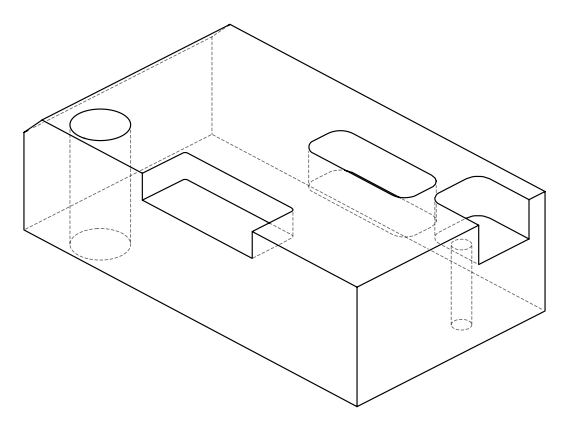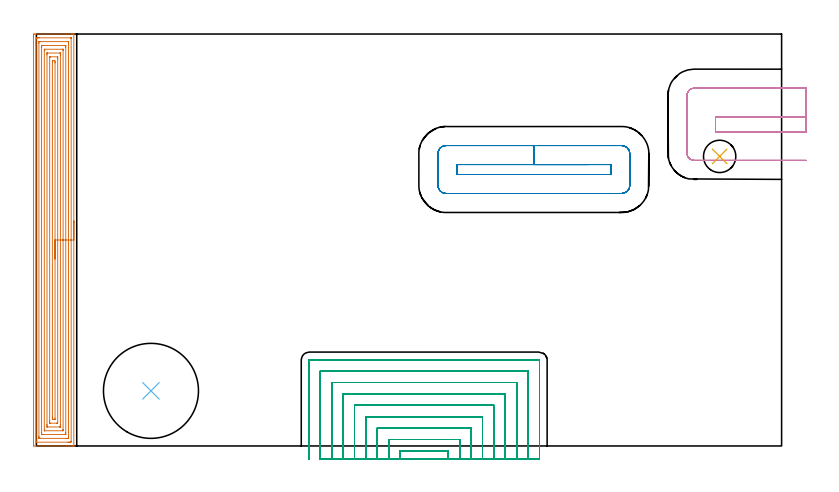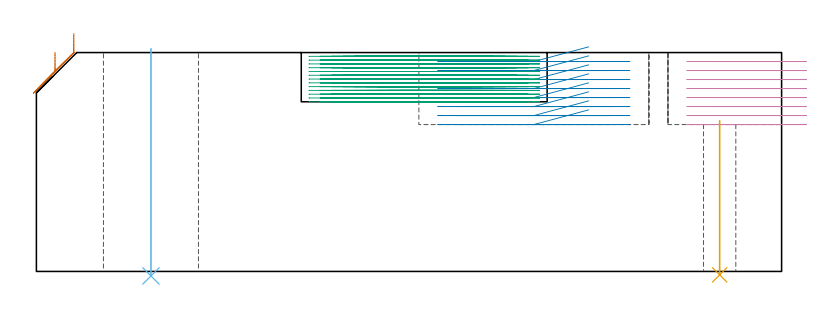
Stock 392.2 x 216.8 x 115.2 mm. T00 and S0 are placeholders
(PLAN: 6 operations, 5 tool changes, 90.5 min)
(1 AREA_MILL | FG_CHAMFER_SURFACE | UGT0205_001 | 14.18 min | 48719 mm3)
(2 MILL_RECTANGULAR_POCKET | POCKET_RECTANGULAR_STRAIGHT | UGT0201_094 | Follow Part, ap 5, ae 75% | 7.84 min | 200670 mm3)
(3 MILL_SLOT | SLOT_PARTIAL_RECTANGULAR | NXT0201_009 | Follow Part, ap 2, ae 75% | 62.49 min | 165358 mm3)
(4 MILL_SLOT_1 | SLOT_PARTIAL_RECTANGULAR_1 | UGT0201_094 | Follow Part, ap 5, ae 75% | 5.17 min | 128379 mm3)
(5 INDEXABLE_INSERT_DRILL_THROUGH_HOLE_FROM_SOLID | STEP1HOLE | NXT0302_005 | 0.33 min | 17520 mm3)
(6 INDEXABLE_INSERT_DRILL_THROUGH_HOLE_FROM_SOLID_1 | STEP1HOLE_1 | NXT0302_038 | 0.48 min | 226133 mm3)
(TOOL UGT0205_001 | Chamfer Mill 20 x 3 x 45 deg. | D20 FL50 Z2)
(TOOL UGT0201_094 | End mill 20 mm | D20 FL38 Z4)
(TOOL NXT0201_009 | ENDMILL 8mm [2P460-0800-NA 1630] | D8 FL26 Z6)
(TOOL NXT0302_005 | Index. Insert Drill 17mm [880-D1700L20-05] | D17 PA176 FL85 Z2)
(TOOL NXT0302_038 | Index. Insert Drill 50mm [880-D5000L50-04] | D50 PA176 FL200 Z2)
(OP 1 AREA_MILL)
G17 G21 G94 G90
T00 M6
G54
G17 G0 G90 X19.7 Y118.4 S1061 M3
G43 Z125.2 H0
G94 G1 Y118.362 Z124.328 F250.
Y118.248 Z123.463
Y118.059 Z122.612
Y117.797 Z121.78
Y117.463 Z120.974
Y117.06 Z120.2
Y116.591 Z119.464
Y116.06 Z118.772
Y115.471 Z118.129
Y114.828 Z117.539
Y114.136 Z117.008
Y113.4 Z116.54
Y112.626 Z116.137
Y111.82 Z115.803
Y110.988 Z115.541
Y110.136 Z115.352
Y109.272 Z115.238
Y108.4 Z115.2
Y0.18
X19.704 Y0.01 Z115.196
X19.693 Y0.008 Z115.184
X19.322 Y0. Z114.821
X19.089 Z114.589
X18.36 Z113.855
X17.114 Z112.611
X15.714 Z111.21
X-1.302 Y0.001 Z94.196
X-1.492 Y0.01 Z94.006
X-1.499 Y0.201 Z93.999
X-1.5 Y215.738 Z94.
X-1.499 Y216.168 Z94.001
X-1.495 Y216.628 Z94.003
X-1.492 Y216.79 Z94.006
X-1.042 Y216.8 Z94.456
X15.973 Z111.469
X18.36 Z113.855
X19.089 Z114.588
X19.322 Z114.822
X19.693 Y216.793 Z115.184
X19.697 Y216.792 Z115.188
X19.7 Y216.615 Z115.2
Y108.4
X18.286 Z113.786
X18.285 Y2.497 Z113.785
X18.284 Y2.421 Z113.784
X18.279 Y2.021 Z113.779
X17.887 Y2.006 Z113.387
X17.478 Y2.002 Z112.978
X17.011 Y2. Z112.511
X16.596 Z112.096
X0.019 Y2.001 Z95.519
X-0.015 Y2.002 Z95.485
X-0.051 Y2.005 Z95.449
X-0.075 Y2.009 Z95.425
X-0.079 Y2.035 Z95.421
X-0.085 Y2.344 Z95.415
Y2.421
Y214.303
Y214.379
X-0.079 Y214.779 Z95.421
X0.313 Y214.794 Z95.813
X0.722 Y214.798 Z96.222
X1.189 Y214.8 Z96.689
X1.604 Z97.104
X18.181 Y214.799 Z113.681
X18.215 Y214.798 Z113.715
X18.251 Y214.794 Z113.751
X18.275 Y214.791 Z113.775
X18.279 Y214.764 Z113.779
X18.285 Y214.456 Z113.785
Y214.379
X18.286 Y108.4 Z113.786
X16.871 Z112.371
Y4.825
X16.869 Y4.209 Z112.369
X16.867 Y4.07 Z112.367
X16.864 Y4.01 Z112.364
X16.798 Y4.004 Z112.298
X16.596 Y4.002 Z112.096
X15.921 Y4. Z111.421
X1.81 Z97.31
X1.604 Y4.003 Z97.104
X1.398 Y4.007 Z96.898
X1.344 Y4.01 Z96.844
X1.335 Y4.044 Z96.835
X1.332 Y4.116 Z96.832
X1.33 Y4.209 Z96.83
X1.329 Y4.488 Z96.829
X1.328 Y5.104 Z96.828
X1.329 Y211.975 Z96.829
X1.331 Y212.591 Z96.831
X1.333 Y212.73 Z96.833
X1.336 Y212.79 Z96.836
X1.402 Y212.796 Z96.902
X1.604 Y212.798 Z97.104
X2.279 Y212.8 Z97.779
X16.39 Y212.799 Z111.89
X16.596 Y212.797 Z112.096
X16.802 Y212.792 Z112.302
X16.856 Y212.79 Z112.356
X16.865 Y212.756 Z112.365
X16.868 Y212.683 Z112.368
X16.87 Y212.591 Z112.37
X16.871 Y212.312 Z112.371
Y211.696
Y108.4
X15.457 Z110.957
Y6.892
X15.455 Y6.261 Z110.955
X15.452 Y6.048 Z110.952
X15.451 Y6.018 Z110.951
X15.436 Y6.01 Z110.936
X15.382 Y6.006 Z110.882
X15.272 Y6.003 Z110.772
X14.832 Y6. Z110.332
X3.368 Z98.868
X2.927 Y6.002 Z98.427
X2.818 Y6.005 Z98.318
X2.764 Y6.01 Z98.264
X2.749 Y6.015 Z98.249
X2.748 Y6.032 Z98.248
X2.745 Y6.142 Z98.245
X2.743 Y6.631 Z98.243
Y6.892
Y209.908
X2.745 Y210.539 Z98.245
X2.748 Y210.752 Z98.248
X2.749 Y210.782 Z98.249
X2.764 Y210.79 Z98.264
X2.818 Y210.794 Z98.318
X2.928 Y210.797 Z98.428
X3.368 Y210.8 Z98.868
X14.832 Z110.332
X15.273 Y210.798 Z110.773
X15.382 Y210.795 Z110.882
X15.436 Y210.79 Z110.936
X15.451 Y210.785 Z110.951
X15.452 Y210.767 Z110.952
X15.455 Y210.658 Z110.955
X15.457 Y210.169 Z110.957
Y209.908
Y108.4
X14.043 Z109.543
Y8.587
X14.042 Y8.493 Z109.542
X14.037 Y8.306 Z109.537
X14.028 Y8.01 Z109.528
X13.951 Y8.006 Z109.451
X13.739 Y8.001 Z109.239
X4.249 Y8. Z99.749
X4.205 Y8.002 Z99.705
X4.181 Y8.005 Z99.681
X4.172 Y8.009 Z99.672
X4.164 Y8.026 Z99.664
X4.159 Y8.399 Z99.659
X4.157 Y8.587 Z99.657
Y208.213
X4.158 Y208.307 Z99.658
X4.163 Y208.494 Z99.663
X4.172 Y208.79 Z99.672
X4.249 Y208.794 Z99.749
X4.461 Y208.799 Z99.961
X13.951 Y208.8 Z109.451
X13.995 Y208.798 Z109.495
X14.019 Y208.795 Z109.519
X14.028 Y208.791 Z109.528
X14.036 Y208.773 Z109.536
X14.041 Y208.4 Z109.541
X14.043 Y208.213 Z109.543
Y108.4
X12.629 Z108.129
X12.628 Y10.916 Z108.128
X12.626 Y10.47 Z108.126
X12.623 Y10.027 Z108.123
X12.616 Y10.009 Z108.116
X12.592 Y10.006 Z108.092
X12.534 Y10.003 Z108.034
X12.418 Y10.001 Z107.918
X12.187 Y10. Z107.687
X6.013 Y10.001 Z101.513
X5.591 Y10.004 Z101.091
X5.578 Y10.01 Z101.078
X5.575 Y10.019 Z101.075
X5.572 Y10.47 Z101.072
X5.571 Y10.918 Z101.071
Y11.364
X5.572 Y205.884 Z101.072
X5.574 Y206.33 Z101.074
X5.577 Y206.773 Z101.077
X5.584 Y206.791 Z101.084
X5.609 Y206.794 Z101.109
X5.666 Y206.797 Z101.166
X5.782 Y206.799 Z101.282
X6.013 Y206.8 Z101.513
X12.187 Y206.799 Z107.687
X12.609 Y206.796 Z108.109
X12.622 Y206.789 Z108.122
X12.625 Y206.781 Z108.125
X12.628 Y206.33 Z108.128
X12.629 Y205.882 Z108.129
Y205.436
Y108.4
X11.215 Z106.715
X11.214 Y12.35 Z106.714
X11.208 Y12.017 Z106.708
X11.102 Y12.01 Z106.602
X10.932 Y12.005 Z106.432
X10.677 Y12.001 Z106.177
X7.149 Z102.649
X7.048 Y12.005 Z102.548
X7.016 Y12.009 Z102.516
X6.992 Y12.015 Z102.492
X6.99 Y12.061 Z102.49
X6.986 Y12.166 Z102.486
X6.985 Y13.153 Z102.485
X6.986 Y204.45 Z102.486
X6.992 Y204.783 Z102.492
X7.098 Y204.79 Z102.598
X7.268 Y204.795 Z102.768
X7.523 Y204.799 Z103.023
X11.051 Z106.551
X11.152 Y204.795 Z106.652
X11.184 Y204.791 Z106.684
X11.208 Y204.785 Z106.708
X11.21 Y204.739 Z106.71
X11.213 Y204.634 Z106.713
X11.214 Y204.542 Z106.714
X11.215 Y203.739 Z106.715
Y108.4
X9.8 Z105.3
Y14.679
X9.795 Y14.047 Z105.295
X9.794 Y14.019 Z105.294
X9.785 Y14.01 Z105.285
X9.726 Y14.005 Z105.226
X9.634 Y14.001 Z105.134
X8.703 Y14.003 Z104.203
X8.659 Y14.008 Z104.159
X8.407 Y14.047 Z103.907
X8.403 Y14.306 Z103.903
X8.4 Y14.941 Z103.9
Y15.204
Y202.121
X8.405 Y202.753 Z103.905
X8.406 Y202.781 Z103.906
X8.415 Y202.79 Z103.915
X8.474 Y202.794 Z103.974
X8.566 Y202.799 Z104.066
X9.497 Y202.797 Z104.997
X9.541 Y202.792 Z105.041
X9.793 Y202.753 Z105.293
X9.796 Y202.494 Z105.296
X9.8 Y201.859 Z105.3
Y201.596
Y108.4
Y107.528 Z105.338
Y106.663 Z105.452
Y105.812 Z105.641
Y104.98 Z105.903
Y104.174 Z106.237
Y103.4 Z106.64
Y102.664 Z107.109
Y101.972 Z107.64
Y101.329 Z108.229
Y100.74 Z108.873
Y100.208 Z109.565
Y99.74 Z110.3
Y99.337 Z111.074
Y99.003 Z111.88
Y98.741 Z112.712
Y98.552 Z113.564
Y98.438 Z114.429
Y98.4 Z115.3
G0 Z125.2
M5
M2
(OP 2 MILL_RECTANGULAR_POCKET)
G17 G21 G94 G90
T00 M6
G54
G17 G0 G90 X290.677 Y148.1 S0 M3
G43 Z125.2 H0
Z118.2
G94 G1 X261.8 Z110.462 F250.
X221.3 F500.
Y142.9
X302.3
Y148.1
X261.8
Y158.1
X215.6
G3 X211.3 Y153.8 R4.3
G1 Y137.2
G3 X215.6 Y132.9 R4.3
G1 X308.
G3 X312.3 Y137.2 R4.3
G1 Y153.8
G3 X308. Y158.1 R4.3
G1 X261.8
X260.8
G0 X290.677 Y148.1 Z113.462
G1 X261.8 Z105.725 F250.
X221.3 F500.
Y142.9
X302.3
Y148.1
X261.8
Y158.1
X215.6
G3 X211.3 Y153.8 R4.3
G1 Y137.2
G3 X215.6 Y132.9 R4.3
G1 X308.
G3 X312.3 Y137.2 R4.3
G1 Y153.8
G3 X308. Y158.1 R4.3
G1 X261.8
X260.8
G0 X290.677 Y148.1 Z108.725
G1 X261.8 Z100.987 F250.
X221.3 F500.
Y142.9
X302.3
Y148.1
X261.8
Y158.1
X215.6
G3 X211.3 Y153.8 R4.3
G1 Y137.2
G3 X215.6 Y132.9 R4.3
G1 X308.
G3 X312.3 Y137.2 R4.3
G1 Y153.8
G3 X308. Y158.1 R4.3
G1 X261.8
X260.8
G0 X290.677 Y148.1 Z103.987
G1 X261.8 Z96.25 F250.
X221.3 F500.
Y142.9
X302.3
Y148.1
X261.8
Y158.1
X215.6
G3 X211.3 Y153.8 R4.3
G1 Y137.2
G3 X215.6 Y132.9 R4.3
G1 X308.
G3 X312.3 Y137.2 R4.3
G1 Y153.8
G3 X308. Y158.1 R4.3
G1 X261.8
X260.8
G0 X290.677 Y148.1 Z99.25
G1 X261.8 Z91.512 F250.
X221.3 F500.
Y142.9
X302.3
Y148.1
X261.8
Y158.1
X215.6
G3 X211.3 Y153.8 R4.3
G1 Y137.2
G3 X215.6 Y132.9 R4.3
G1 X308.
G3 X312.3 Y137.2 R4.3
G1 Y153.8
G3 X308. Y158.1 R4.3
G1 X261.8
X260.8
G0 X290.677 Y148.1 Z94.512
G1 X261.8 Z86.775 F250.
X221.3 F500.
Y142.9
X302.3
Y148.1
X261.8
Y158.1
X215.6
G3 X211.3 Y153.8 R4.3
G1 Y137.2
G3 X215.6 Y132.9 R4.3
G1 X308.
G3 X312.3 Y137.2 R4.3
G1 Y153.8
G3 X308. Y158.1 R4.3
G1 X261.8
X260.8
G0 X290.677 Y148.1 Z89.775
G1 X261.8 Z82.037 F250.
X221.3 F500.
Y142.9
X302.3
Y148.1
X261.8
Y158.1
X215.6
G3 X211.3 Y153.8 R4.3
G1 Y137.2
G3 X215.6 Y132.9 R4.3
G1 X308.
G3 X312.3 Y137.2 R4.3
G1 Y153.8
G3 X308. Y158.1 R4.3
G1 X261.8
X260.8
G0 X290.677 Y148.1 Z85.037
G1 X261.8 Z77.3 F250.
X221.3 F500.
Y142.9
X302.3
Y148.1
X261.8
Y158.1
X215.6
G3 X211.3 Y153.8 R4.3
G1 Y137.2
G3 X215.6 Y132.9 R4.3
G1 X308.
G3 X312.3 Y137.2 R4.3
G1 Y153.8
G3 X308. Y158.1 R4.3
G1 X261.8
X260.8
G0 Z125.2
M5
M2
(OP 3 MILL_SLOT)
G17 G21 G94 G90
T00 M6
G54
G17 G0 G90 X216.8 Y-7. S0 M3
G43 Z125.2 H1
Z113.208
G94 G1 Y-4. F250.
Y-2.6 F500.
X191.4
Y-4.
Y-7. F250.
X222.8
Y-4.
Y3.4 F500.
X185.4
Y-4.
Y-7. F250.
X228.8
Y-4.
Y9.4 F500.
X179.4
Y-4.
Y-7. F250.
X234.8
Y-4.
Y15.4 F500.
X173.4
Y-4.
Y-7. F250.
X240.8
Y-4.
Y21.4 F500.
X167.4
Y-4.
Y-7. F250.
X246.8
Y-4.
Y27.4 F500.
X161.4
Y-4.
Y-7. F250.
X252.8
Y-4.
Y33.4 F500.
X155.4
Y-4.
Y-7. F250.
X258.8
Y-4.
Y39.4 F500.
X149.4
Y-4.
Y-7. F250.
X264.8
Y-4.
Y45.1 F500.
G3 X264.5 Y45.4 R0.3
G1 X143.7
G3 X143.4 Y45.1 R0.3
G1 Y-4.
Y-7. F250.
G0 X216.8 Z111.215
G1 Y-4.
Y-2.6 F500.
X191.4
Y-4.
Y-7. F250.
X222.8
Y-4.
Y3.4 F500.
X185.4
Y-4.
Y-7. F250.
X228.8
Y-4.
Y9.4 F500.
X179.4
Y-4.
Y-7. F250.
X234.8
Y-4.
Y15.4 F500.
X173.4
Y-4.
Y-7. F250.
X240.8
Y-4.
Y21.4 F500.
X167.4
Y-4.
Y-7. F250.
X246.8
Y-4.
Y27.4 F500.
X161.4
Y-4.
Y-7. F250.
X252.8
Y-4.
Y33.4 F500.
X155.4
Y-4.
Y-7. F250.
X258.8
Y-4.
Y39.4 F500.
X149.4
Y-4.
Y-7. F250.
X264.8
Y-4.
Y45.1 F500.
G3 X264.5 Y45.4 R0.3
G1 X143.7
G3 X143.4 Y45.1 R0.3
G1 Y-4.
Y-7. F250.
G0 X216.8 Z109.223
G1 Y-4.
Y-2.6 F500.
X191.4
Y-4.
Y-7. F250.
X222.8
Y-4.
Y3.4 F500.
X185.4
Y-4.
Y-7. F250.
X228.8
Y-4.
Y9.4 F500.
X179.4
Y-4.
Y-7. F250.
X234.8
Y-4.
Y15.4 F500.
X173.4
Y-4.
Y-7. F250.
X240.8
Y-4.
Y21.4 F500.
X167.4
Y-4.
Y-7. F250.
X246.8
Y-4.
Y27.4 F500.
X161.4
Y-4.
Y-7. F250.
X252.8
Y-4.
Y33.4 F500.
X155.4
Y-4.
Y-7. F250.
X258.8
Y-4.
Y39.4 F500.
X149.4
Y-4.
Y-7. F250.
X264.8
Y-4.
Y45.1 F500.
G3 X264.5 Y45.4 R0.3
G1 X143.7
G3 X143.4 Y45.1 R0.3
G1 Y-4.
Y-7. F250.
G0 X216.8 Z107.231
G1 Y-4.
Y-2.6 F500.
X191.4
Y-4.
Y-7. F250.
X222.8
Y-4.
Y3.4 F500.
X185.4
Y-4.
Y-7. F250.
X228.8
Y-4.
Y9.4 F500.
X179.4
Y-4.
Y-7. F250.
X234.8
Y-4.
Y15.4 F500.
X173.4
Y-4.
Y-7. F250.
X240.8
Y-4.
Y21.4 F500.
X167.4
Y-4.
Y-7. F250.
X246.8
Y-4.
Y27.4 F500.
X161.4
Y-4.
Y-7. F250.
X252.8
Y-4.
Y33.4 F500.
X155.4
Y-4.
Y-7. F250.
X258.8
Y-4.
Y39.4 F500.
X149.4
Y-4.
Y-7. F250.
X264.8
Y-4.
Y45.1 F500.
G3 X264.5 Y45.4 R0.3
G1 X143.7
G3 X143.4 Y45.1 R0.3
G1 Y-4.
Y-7. F250.
G0 X216.8 Z105.238
G1 Y-4.
Y-2.6 F500.
X191.4
Y-4.
Y-7. F250.
X222.8
Y-4.
Y3.4 F500.
X185.4
Y-4.
Y-7. F250.
X228.8
Y-4.
Y9.4 F500.
X179.4
Y-4.
Y-7. F250.
X234.8
Y-4.
Y15.4 F500.
X173.4
Y-4.
Y-7. F250.
X240.8
Y-4.
Y21.4 F500.
X167.4
Y-4.
Y-7. F250.
X246.8
Y-4.
Y27.4 F500.
X161.4
Y-4.
Y-7. F250.
X252.8
Y-4.
Y33.4 F500.
X155.4
Y-4.
Y-7. F250.
X258.8
Y-4.
Y39.4 F500.
X149.4
Y-4.
Y-7. F250.
X264.8
Y-4.
Y45.1 F500.
G3 X264.5 Y45.4 R0.3
G1 X143.7
G3 X143.4 Y45.1 R0.3
G1 Y-4.
Y-7. F250.
G0 X216.8 Z103.246
G1 Y-4.
Y-2.6 F500.
X191.4
Y-4.
Y-7. F250.
X222.8
Y-4.
Y3.4 F500.
X185.4
Y-4.
Y-7. F250.
X228.8
Y-4.
Y9.4 F500.
X179.4
Y-4.
Y-7. F250.
X234.8
Y-4.
Y15.4 F500.
X173.4
Y-4.
Y-7. F250.
X240.8
Y-4.
Y21.4 F500.
X167.4
Y-4.
Y-7. F250.
X246.8
Y-4.
Y27.4 F500.
X161.4
Y-4.
Y-7. F250.
X252.8
Y-4.
Y33.4 F500.
X155.4
Y-4.
Y-7. F250.
X258.8
Y-4.
Y39.4 F500.
X149.4
Y-4.
Y-7. F250.
X264.8
Y-4.
Y45.1 F500.
G3 X264.5 Y45.4 R0.3
G1 X143.7
G3 X143.4 Y45.1 R0.3
G1 Y-4.
Y-7. F250.
G0 X216.8 Z101.254
G1 Y-4.
Y-2.6 F500.
X191.4
Y-4.
Y-7. F250.
X222.8
Y-4.
Y3.4 F500.
X185.4
Y-4.
Y-7. F250.
X228.8
Y-4.
Y9.4 F500.
X179.4
Y-4.
Y-7. F250.
X234.8
Y-4.
Y15.4 F500.
X173.4
Y-4.
Y-7. F250.
X240.8
Y-4.
Y21.4 F500.
X167.4
Y-4.
Y-7. F250.
X246.8
Y-4.
Y27.4 F500.
X161.4
Y-4.
Y-7. F250.
X252.8
Y-4.
Y33.4 F500.
X155.4
Y-4.
Y-7. F250.
X258.8
Y-4.
Y39.4 F500.
X149.4
Y-4.
Y-7. F250.
X264.8
Y-4.
Y45.1 F500.
G3 X264.5 Y45.4 R0.3
G1 X143.7
G3 X143.4 Y45.1 R0.3
G1 Y-4.
Y-7. F250.
G0 X216.8 Z99.261
G1 Y-4.
Y-2.6 F500.
X191.4
Y-4.
Y-7. F250.
X222.8
Y-4.
Y3.4 F500.
X185.4
Y-4.
Y-7. F250.
X228.8
Y-4.
Y9.4 F500.
X179.4
Y-4.
Y-7. F250.
X234.8
Y-4.
Y15.4 F500.
X173.4
Y-4.
Y-7. F250.
X240.8
Y-4.
Y21.4 F500.
X167.4
Y-4.
Y-7. F250.
X246.8
Y-4.
Y27.4 F500.
X161.4
Y-4.
Y-7. F250.
X252.8
Y-4.
Y33.4 F500.
X155.4
Y-4.
Y-7. F250.
X258.8
Y-4.
Y39.4 F500.
X149.4
Y-4.
Y-7. F250.
X264.8
Y-4.
Y45.1 F500.
G3 X264.5 Y45.4 R0.3
G1 X143.7
G3 X143.4 Y45.1 R0.3
G1 Y-4.
Y-7. F250.
G0 X216.8 Z97.269
G1 Y-4.
Y-2.6 F500.
X191.4
Y-4.
Y-7. F250.
X222.8
Y-4.
Y3.4 F500.
X185.4
Y-4.
Y-7. F250.
X228.8
Y-4.
Y9.4 F500.
X179.4
Y-4.
Y-7. F250.
X234.8
Y-4.
Y15.4 F500.
X173.4
Y-4.
Y-7. F250.
X240.8
Y-4.
Y21.4 F500.
X167.4
Y-4.
Y-7. F250.
X246.8
Y-4.
Y27.4 F500.
X161.4
Y-4.
Y-7. F250.
X252.8
Y-4.
Y33.4 F500.
X155.4
Y-4.
Y-7. F250.
X258.8
Y-4.
Y39.4 F500.
X149.4
Y-4.
Y-7. F250.
X264.8
Y-4.
Y45.1 F500.
G3 X264.5 Y45.4 R0.3
G1 X143.7
G3 X143.4 Y45.1 R0.3
G1 Y-4.
Y-7. F250.
G0 X216.8 Z95.277
G1 Y-4.
Y-2.6 F500.
X191.4
Y-4.
Y-7. F250.
X222.8
Y-4.
Y3.4 F500.
X185.4
Y-4.
Y-7. F250.
X228.8
Y-4.
Y9.4 F500.
X179.4
Y-4.
Y-7. F250.
X234.8
Y-4.
Y15.4 F500.
X173.4
Y-4.
Y-7. F250.
X240.8
Y-4.
Y21.4 F500.
X167.4
Y-4.
Y-7. F250.
X246.8
Y-4.
Y27.4 F500.
X161.4
Y-4.
Y-7. F250.
X252.8
Y-4.
Y33.4 F500.
X155.4
Y-4.
Y-7. F250.
X258.8
Y-4.
Y39.4 F500.
X149.4
Y-4.
Y-7. F250.
X264.8
Y-4.
Y45.1 F500.
G3 X264.5 Y45.4 R0.3
G1 X143.7
G3 X143.4 Y45.1 R0.3
G1 Y-4.
Y-7. F250.
G0 X216.8 Z93.285
G1 Y-4.
Y-2.6 F500.
X191.4
Y-4.
Y-7. F250.
X222.8
Y-4.
Y3.4 F500.
X185.4
Y-4.
Y-7. F250.
X228.8
Y-4.
Y9.4 F500.
X179.4
Y-4.
Y-7. F250.
X234.8
Y-4.
Y15.4 F500.
X173.4
Y-4.
Y-7. F250.
X240.8
Y-4.
Y21.4 F500.
X167.4
Y-4.
Y-7. F250.
X246.8
Y-4.
Y27.4 F500.
X161.4
Y-4.
Y-7. F250.
X252.8
Y-4.
Y33.4 F500.
X155.4
Y-4.
Y-7. F250.
X258.8
Y-4.
Y39.4 F500.
X149.4
Y-4.
Y-7. F250.
X264.8
Y-4.
Y45.1 F500.
G3 X264.5 Y45.4 R0.3
G1 X143.7
G3 X143.4 Y45.1 R0.3
G1 Y-4.
Y-7. F250.
G0 X216.8 Z91.292
G1 Y-4.
Y-2.6 F500.
X191.4
Y-4.
Y-7. F250.
X222.8
Y-4.
Y3.4 F500.
X185.4
Y-4.
Y-7. F250.
X228.8
Y-4.
Y9.4 F500.
X179.4
Y-4.
Y-7. F250.
X234.8
Y-4.
Y15.4 F500.
X173.4
Y-4.
Y-7. F250.
X240.8
Y-4.
Y21.4 F500.
X167.4
Y-4.
Y-7. F250.
X246.8
Y-4.
Y27.4 F500.
X161.4
Y-4.
Y-7. F250.
X252.8
Y-4.
Y33.4 F500.
X155.4
Y-4.
Y-7. F250.
X258.8
Y-4.
Y39.4 F500.
X149.4
Y-4.
Y-7. F250.
X264.8
Y-4.
Y45.1 F500.
G3 X264.5 Y45.4 R0.3
G1 X143.7
G3 X143.4 Y45.1 R0.3
G1 Y-4.
Y-7. F250.
G0 X216.8 Z89.3
G1 Y-4.
Y-2.6 F500.
X191.4
Y-4.
Y-7. F250.
X222.8
Y-4.
Y3.4 F500.
X185.4
Y-4.
Y-7. F250.
X228.8
Y-4.
Y9.4 F500.
X179.4
Y-4.
Y-7. F250.
X234.8
Y-4.
Y15.4 F500.
X173.4
Y-4.
Y-7. F250.
X240.8
Y-4.
Y21.4 F500.
X167.4
Y-4.
Y-7. F250.
X246.8
Y-4.
Y27.4 F500.
X161.4
Y-4.
Y-7. F250.
X252.8
Y-4.
Y33.4 F500.
X155.4
Y-4.
Y-7. F250.
X258.8
Y-4.
Y39.4 F500.
X149.4
Y-4.
Y-7. F250.
X264.8
Y-4.
Y45.1 F500.
G3 X264.5 Y45.4 R0.3
G1 X143.7
G3 X143.4 Y45.1 R0.3
G1 Y-4.
Y-7. F250.
G0 Z125.2
M5
M2
(OP 4 MILL_SLOT_1)
G17 G21 G94 G90
T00 M6
G54
G17 G0 G90 X405.2 Y173.3 S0 M3
G43 Z125.2 H0
Z110.462
G94 G1 X402.2 F250.
X357.4 F500.
Y165.3
X402.2
X405.2 F250.
Y188.3
X402.2
X346.2 F500.
G3 X342.4 Y184.5 R3.8
G1 Y154.1
G3 X346.2 Y150.3 R3.8
G1 X402.2
X405.2 F250.
G0 Y173.3 Z105.725
G1 X402.2
X357.4 F500.
Y165.3
X402.2
X405.2 F250.
Y188.3
X402.2
X346.2 F500.
G3 X342.4 Y184.5 R3.8
G1 Y154.1
G3 X346.2 Y150.3 R3.8
G1 X402.2
X405.2 F250.
G0 Y173.3 Z100.987
G1 X402.2
X357.4 F500.
Y165.3
X402.2
X405.2 F250.
Y188.3
X402.2
X346.2 F500.
G3 X342.4 Y184.5 R3.8
G1 Y154.1
G3 X346.2 Y150.3 R3.8
G1 X402.2
X405.2 F250.
G0 Y173.3 Z96.25
G1 X402.2
X357.4 F500.
Y165.3
X402.2
X405.2 F250.
Y188.3
X402.2
X346.2 F500.
G3 X342.4 Y184.5 R3.8
G1 Y154.1
G3 X346.2 Y150.3 R3.8
G1 X402.2
X405.2 F250.
G0 Y173.3 Z91.512
G1 X402.2
X357.4 F500.
Y165.3
X402.2
X405.2 F250.
Y188.3
X402.2
X346.2 F500.
G3 X342.4 Y184.5 R3.8
G1 Y154.1
G3 X346.2 Y150.3 R3.8
G1 X402.2
X405.2 F250.
G0 Y173.3 Z86.775
G1 X402.2
X357.4 F500.
Y165.3
X402.2
X405.2 F250.
Y188.3
X402.2
X346.2 F500.
G3 X342.4 Y184.5 R3.8
G1 Y154.1
G3 X346.2 Y150.3 R3.8
G1 X402.2
X405.2 F250.
G0 Y173.3 Z82.037
G1 X402.2
X357.4 F500.
Y165.3
X402.2
X405.2 F250.
Y188.3
X402.2
X346.2 F500.
G3 X342.4 Y184.5 R3.8
G1 Y154.1
G3 X346.2 Y150.3 R3.8
G1 X402.2
X405.2 F250.
G0 Y173.3 Z77.3
G1 X402.2
X357.4 F500.
Y165.3
X402.2
X405.2 F250.
Y188.3
X402.2
X346.2 F500.
G3 X342.4 Y184.5 R3.8
G1 Y154.1
G3 X346.2 Y150.3 R3.8
G1 X402.2
X405.2 F250.
G0 Z125.2
M5
M2
(OP 5 INDEXABLE_INSERT_DRILL_THROUGH_HOLE_FROM_SOLID)
G17 G21 G94 G90
T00 M6
G54
G17 G0 G90 X359.6 Y152.4 S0 M3
G43 Z125.2 H1
G94 G81 G98 Z-1.797 F250. R79.3
G80
M5
M2
(OP 6 INDEXABLE_INSERT_DRILL_THROUGH_HOLE_FROM_SOLID_1)
G17 G21 G94 G90
T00 M6
G54
G17 G0 G90 X60.3 Y29. S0 M3
G43 Z125.2 H1
G94 G81 G98 Z-2.373 F250. R117.2
G80
M5
M2
